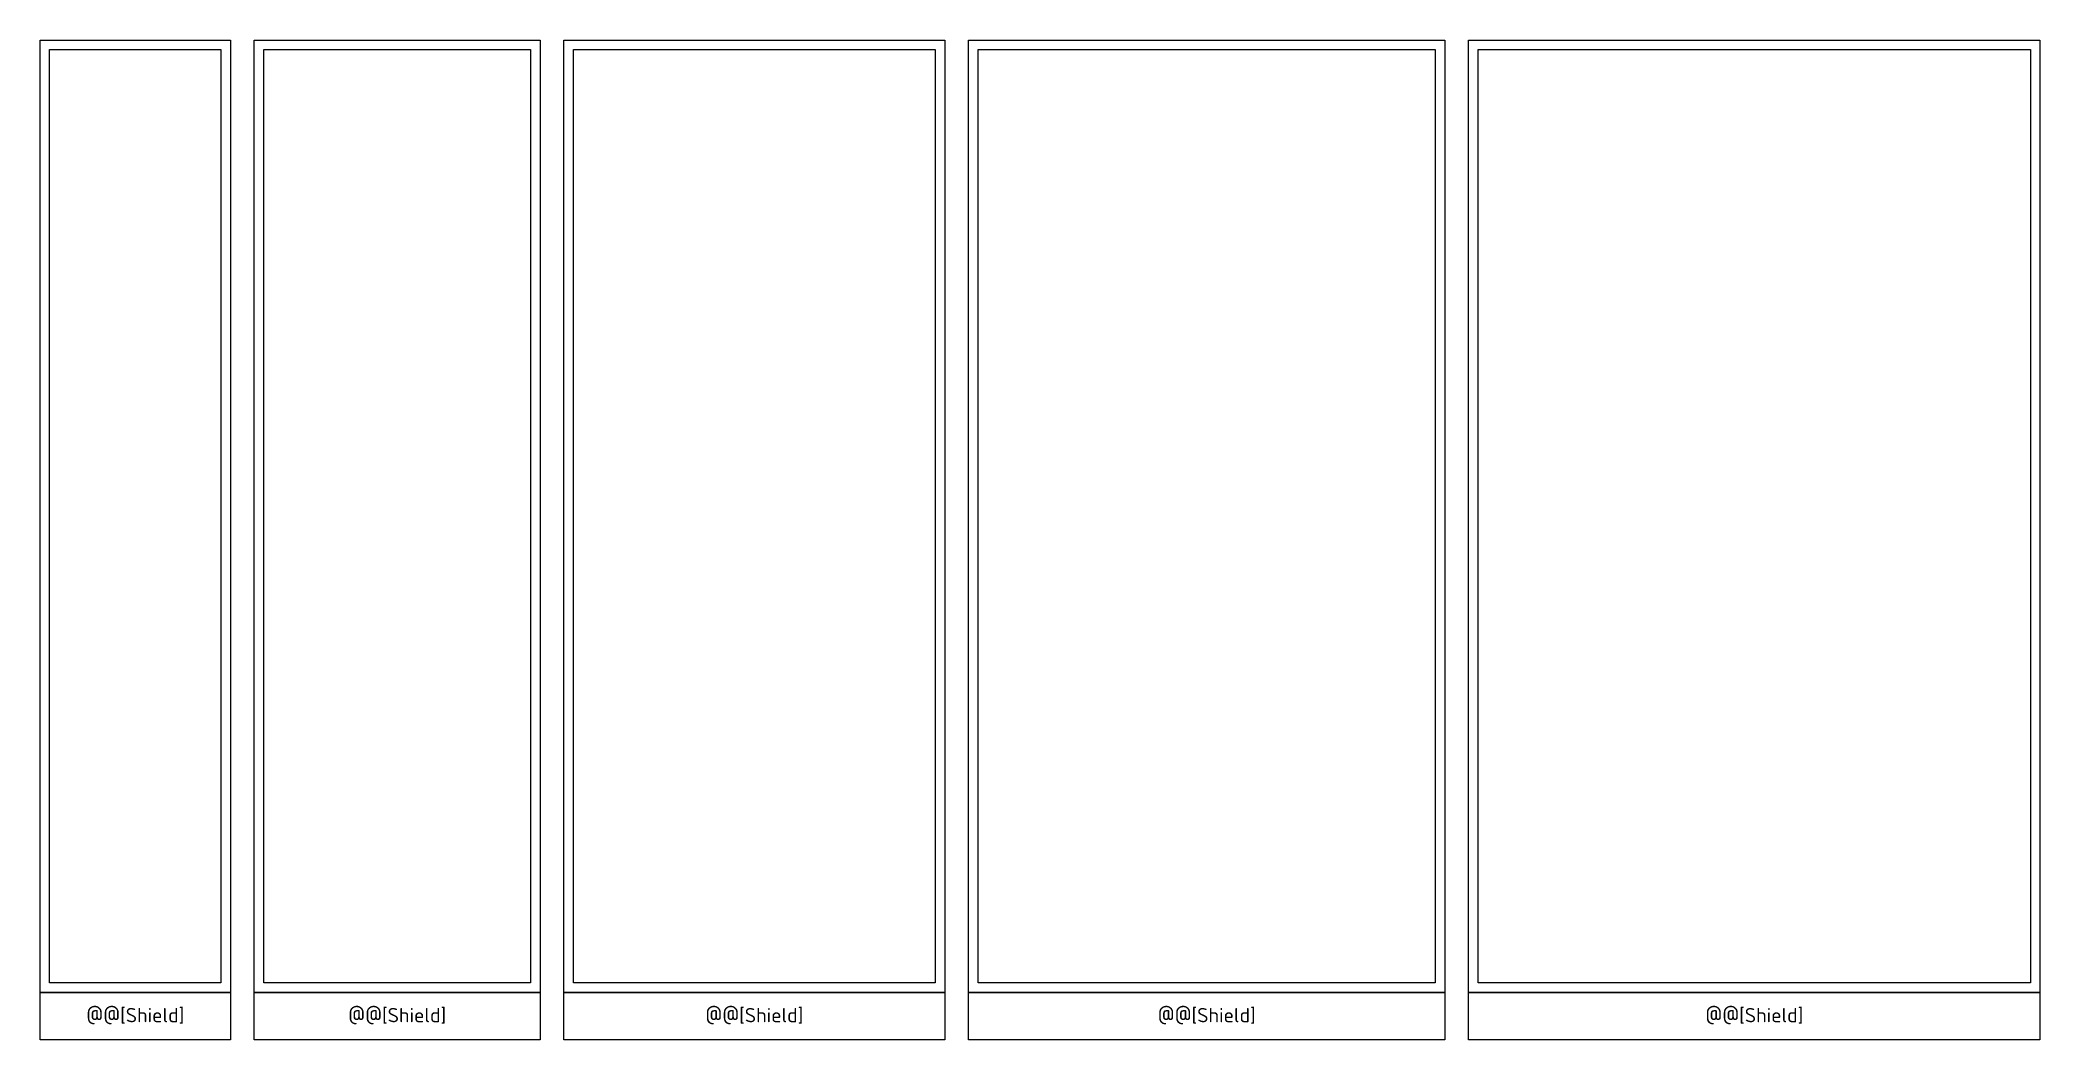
# Model space of a CAD drawing. Header units: millimetres. Extents: x 1825 to 2245, y 1565 to 1775.
import ezdxf

# ---------------------------------------------------------------- set-up
doc = ezdxf.new("R2010")
doc.units = ezdxf.units.MM
doc.layers.add('FORMAT', color=134, linetype='Continuous', lineweight=9)
doc.layers.add('TABLE', color=7, linetype='Continuous', lineweight=25)
doc.styles.add('MtXpl_ISOCPEUR', font='isocpeur.ttf')

# ---------------------------------------------------------------- blocks, each defined once
blk = doc.blocks.new('VRU_2000_400')
at = {"layer": 'TABLE'}
for points in [[(0, 0), (40, 0), (40, -200), (0, -200)], [(2, -2), (38, -2), (38, -198), (2, -198)], [(0, -200), (40, -200), (40, -210), (0, -210)]]:
    blk.add_lwpolyline(points, close=True, dxfattribs=at)
blk = doc.blocks.new('DEVICE_VRU_2000_400')
at = {"layer": 'FORMAT', "insert": (20, -205), "char_height": 3, "width": 40, "attachment_point": 5, "line_spacing_factor": 0.9, "style": 'MtXpl_ISOCPEUR'}
blk.add_mtext('@@[Shield]', dxfattribs=at)
blk = doc.blocks.new('VRU_2000_600')
at = {"layer": 'TABLE'}
for points in [[(0, 0), (60, 0), (60, -200), (0, -200)], [(2, -2), (58, -2), (58, -198), (2, -198)], [(0, -200), (60, -200), (60, -210), (0, -210)]]:
    blk.add_lwpolyline(points, close=True, dxfattribs=at)
blk = doc.blocks.new('DEVICE_VRU_2000_600')
at = {"layer": 'FORMAT', "insert": (30, -205), "char_height": 3, "width": 60, "attachment_point": 5, "line_spacing_factor": 0.9, "style": 'MtXpl_ISOCPEUR'}
blk.add_mtext('@@[Shield]', dxfattribs=at)
blk = doc.blocks.new('VRU_2000_800')
at = {"layer": 'TABLE'}
for points in [[(0, 0), (80, 0), (80, -200), (0, -200)], [(2, -2), (78, -2), (78, -198), (2, -198)], [(0, -200), (80, -200), (80, -210), (0, -210)]]:
    blk.add_lwpolyline(points, close=True, dxfattribs=at)
blk = doc.blocks.new('DEVICE_VRU_2000_800')
at = {"layer": 'FORMAT', "insert": (40, -205), "char_height": 3, "width": 80, "attachment_point": 5, "line_spacing_factor": 0.9, "style": 'MtXpl_ISOCPEUR'}
blk.add_mtext('@@[Shield]', dxfattribs=at)
blk = doc.blocks.new('VRU_2000_1000')
at = {"layer": 'TABLE'}
for points in [[(0, 0), (100, 0), (100, -200), (0, -200)], [(2, -2), (98, -2), (98, -198), (2, -198)], [(0, -200), (100, -200), (100, -210), (0, -210)]]:
    blk.add_lwpolyline(points, close=True, dxfattribs=at)
blk = doc.blocks.new('DEVICE_VRU_2000_1000')
at = {"layer": 'FORMAT', "insert": (50, -205), "char_height": 3, "width": 100, "attachment_point": 5, "line_spacing_factor": 0.9, "style": 'MtXpl_ISOCPEUR'}
blk.add_mtext('@@[Shield]', dxfattribs=at)
blk = doc.blocks.new('VRU_2000_1200')
at = {"layer": 'TABLE'}
for points in [[(0, 0), (120, 0), (120, -200), (0, -200)], [(2, -2), (118, -2), (118, -198), (2, -198)], [(0, -200), (120, -200), (120, -210), (0, -210)]]:
    blk.add_lwpolyline(points, close=True, dxfattribs=at)
blk = doc.blocks.new('DEVICE_VRU_2000_1200')
at = {"layer": 'FORMAT', "insert": (60, -205), "char_height": 3, "width": 120, "attachment_point": 5, "line_spacing_factor": 0.9, "style": 'MtXpl_ISOCPEUR'}
blk.add_mtext('@@[Shield]', dxfattribs=at)

msp = doc.modelspace()

# ---------------------------------------------------------------- block references
for name, p in [('VRU_2000_400', (1825, 1775)), ('VRU_2000_600', (1870, 1775)), ('VRU_2000_800', (1935, 1775)), ('VRU_2000_1000', (2020, 1775)), ('VRU_2000_1200', (2125, 1775)), ('DEVICE_VRU_2000_400', (1825, 1775)), ('DEVICE_VRU_2000_600', (1870, 1775)), ('DEVICE_VRU_2000_800', (1935, 1775)), ('DEVICE_VRU_2000_1000', (2020, 1775)), ('DEVICE_VRU_2000_1200', (2125, 1775))]:
    msp.add_blockref(name, p)

doc.saveas('drawing.dxf')
